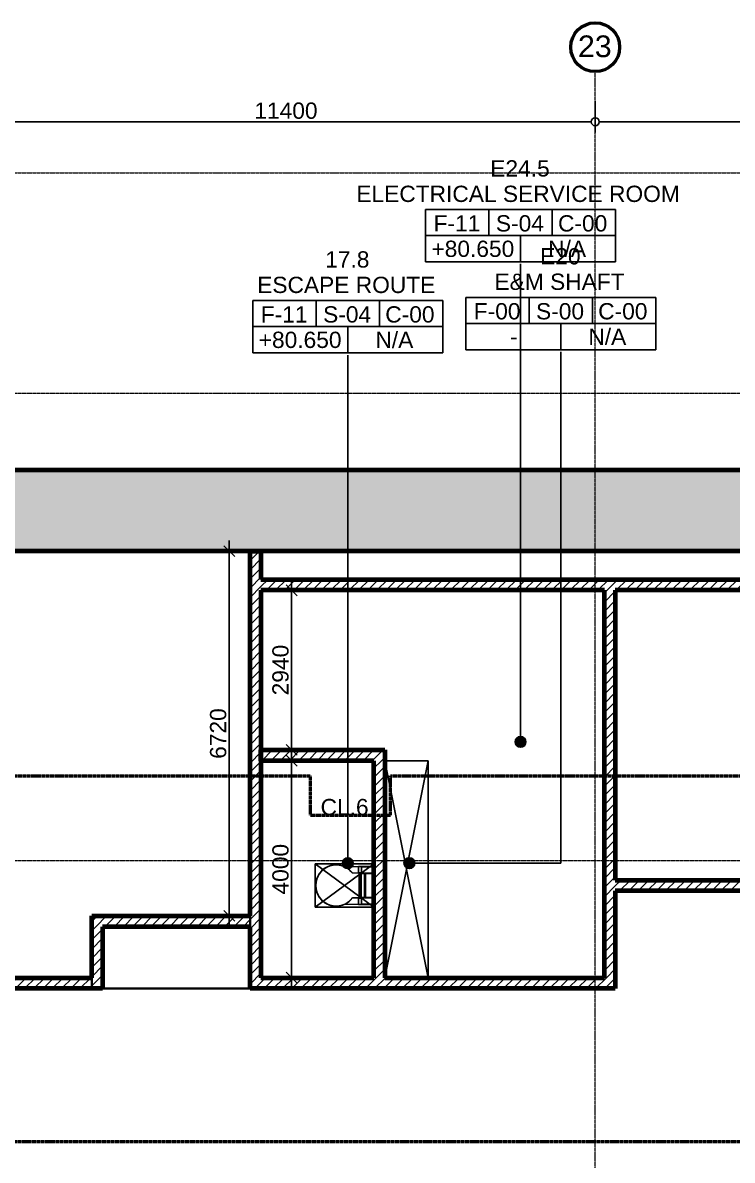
# Model space of a CAD drawing. Header units: millimetres. Extents: x -727772 to -647265, y -21627 to 19019.
# Drawn here: x -675432 to -662357, y -1945 to 19019 of the extents above; entities that cross this region are included whole.
import ezdxf

# ---------------------------------------------------------------- set-up
doc = ezdxf.new("R2010")
doc.units = ezdxf.units.MM
doc.linetypes.add('DPA_Grid _ Level 100', pattern=[10, 5.5, -1.6, 1.3, -1.6])
for name, color, linetype, lineweight in [('_ _ A-DETL-OPENING', 1, 'Continuous', 25), ('A-ANNO-DIMS', 1, 'Continuous', 9), ('A-FLOR-E', 2, 'Continuous', 35), ('A-GENM', 1, 'Continuous', 9), ('A-GENM-IDEN', 3, 'Continuous', 25), ('A-ROOM-IDEN', 3, 'Continuous', 25), ('A-ROOM-LINE', 3, 'Continuous', 25), ('A-WALL', 5, 'Continuous', 35), ('A-WALL-PATT', 1, 'Continuous', 35), ('G-ANNO-SECL', 3, 'Continuous', 9), ('S-GRID', 251, 'Continuous', 9), ('S-GRID-IDEN', 3, 'Continuous', 50), ('WALL-E', 2, 'Continuous', 35)]:
    doc.layers.add(name, color=color, linetype=linetype, lineweight=lineweight)
doc.styles.add('Arial', font='arial.ttf', dxfattribs={"height": 400})
doc.styles.add('Arial_2', font='arial.ttf', dxfattribs={"height": 300})
doc.dimstyles.new('DPA-DIM-3_0_C-C', dxfattribs={"dimscale": 304.8, "dimtxt": 306.07782, "dimasz": 0.492126, "dimexe": 0.656168, "dimexo": 0.0625, "dimgap": 0.164042, "dimtad": 1, "dimdec": 0, "dimzin": 0, "dimdsep": 46, "dimtxsty": 'Arial_2', "dimblk1": 'DOTBLANK', "dimblk2": 'DOTBLANK', "dimsah": 1, "dimcen": 0.09, "dimdle": 0.656168, "dimadec": 8, "dimazin": 0, "dimtfac": 1, "dimtdec": 4, "dimtix": 1, "dimtmove": 0, "dimatfit": 3, "dimfxl": 1.312336, "dimfxlon": 1, "dimtvp": 1, "dimtolj": 1, "dimtzin": 0, "dimarcsym": 2})
doc.dimstyles.new('DPA-DIM-3_0_T-T', dxfattribs={"dimscale": 304.8, "dimtxt": 306.07782, "dimasz": 0.656168, "dimexe": 0.656168, "dimexo": 0.0625, "dimgap": 0.164042, "dimtad": 1, "dimdec": 0, "dimzin": 0, "dimdsep": 46, "dimtxsty": 'Arial_2', "dimblk1": 'OBLIQUE', "dimblk2": 'OBLIQUE', "dimsah": 1, "dimcen": 0.09, "dimdle": 0.656168, "dimadec": 8, "dimazin": 0, "dimtfac": 1, "dimtdec": 4, "dimtix": 1, "dimtmove": 0, "dimatfit": 3, "dimfxl": 1.312336, "dimfxlon": 1, "dimtvp": 1, "dimtolj": 1, "dimtzin": 0, "dimarcsym": 2})
pattern_1 = [(45, (0, 0), (-84.852814, 84.852814), [])]

# ---------------------------------------------------------------- blocks, each defined once
blk = doc.blocks.new('DPA_GM-Cage Ladder - H5760 with Protection Ring-8199286-4263-01 ENLARGED UPPER PLATFORM LEVEL - REFLECTED CEILING PLAN - SHEET 4')
at = {"layer": 'A-GENM'}
for p, q in [((90, 1143), (90, 1148)), ((160, 1148), (160, 1143)), ((-253, 805), (-248, 805)), ((-248, 735), (-253, 735)), ((498, 805), (503, 805)), ((503, 735), (498, 735)), ((-228, 350), (-228, 628)), ((-225, 305), (-225, 622)), ((-225, 305), (-225, 622)), ((-225, 305), (-225, 622)), ((-220, 611), (-220, 355)), ((-220, 611), (-220, 305)), ((-220, 611), (-220, 355)), ((-105, 355), (-105, 468)), ((-105, 355), (-105, 468)), ((-105, 355), (-105, 468)), ((-100, 470), (-100, 355)), ((-100, 470), (-100, 355)), ((-100, 470), (-100, 355)), ((350, 355), (350, 470)), ((350, 355), (350, 470)), ((350, 355), (350, 470)), ((355, 468), (355, 355)), ((355, 468), (355, 355)), ((355, 468), (355, 355)), ((470, 355), (470, 611)), ((470, 305), (470, 611)), ((470, 355), (470, 611)), ((475, 622), (475, 305)), ((475, 622), (475, 305)), ((475, 622), (475, 305)), ((477, 628), (477, 350)), ((-225, 350), (-228, 350)), ((-228, 350), (-228, 255)), ((-228, 255), (-223, 255)), ((-225, 305), (-225, 355)), ((-225, 305), (-225, 355)), ((-225, 355), (-100, 355)), ((-225, 305), (-225, 355)), ((-225, 350), (-225, 355)), ((-225, 355), (-225, 305)), ((-225, 338), (-225, 349)), ((-225, 318), (-225, 332)), ((-225, 292), (-225, 310)), ((-100, 305), (-225, 305)), ((-220, 305), (-225, 305)), ((-100, 305), (-225, 305)), ((-220, 305), (-225, 305)), ((-100, 305), (-225, 305)), ((-220, 305), (-225, 305)), ((-225, 305), (-225, 255)), ((-225, 305), (-100, 305)), ((-225, 255), (-225, 283)), ((-225, 255), (-225, 75)), ((-220, 355), (-100, 355)), ((-220, 355), (-100, 355)), ((-100, 355), (-220, 355)), ((-220, 306), (-220, 255)), ((-220, 255), (-220, 305)), ((-220, 75), (-220, 255)), ((-100, 355), (-105, 355)), ((-100, 355), (-105, 355)), ((-100, 355), (-105, 355)), ((-100, 355), (-100, 305)), ((-100, 355), (-100, 305)), ((-100, 355), (-100, 305)), ((-100, 355), (-100, 305)), ((-100, 305), (-100, 355)), ((-95, 355), (-100, 355)), ((-100, 305), (-95, 305)), ((-95, 305), (-100, 305)), ((-100, 305), (-100, 80)), ((-95, 355), (-95, 305)), ((-95, 348), (344, 348)), ((-95, 348), (344, 348)), ((-95, 348), (344, 348)), ((-95, 348), (344, 348)), ((-95, 348), (344, 348)), ((-95, 348), (344, 348)), ((-95, 348), (344, 348)), ((-95, 348), (344, 348)), ((-95, 348), (344, 348)), ((-95, 348), (344, 348)), ((-95, 348), (345, 348)), ((-95, 348), (344, 348)), ((-95, 322), (-95, 347)), ((-95, 347), (-95, 322)), ((-95, 322), (-95, 347)), ((-95, 347), (-95, 322)), ((-95, 322), (-95, 347)), ((-95, 347), (-95, 322)), ((-95, 322), (-95, 347)), ((-95, 347), (-95, 322)), ((-95, 322), (-95, 347)), ((-95, 347), (-95, 322)), ((-95, 322), (-95, 347)), ((-95, 347), (-95, 322)), ((-95, 322), (-95, 347)), ((-95, 347), (-95, 322)), ((-95, 322), (-95, 347)), ((-95, 347), (-95, 322)), ((-95, 322), (-95, 347)), ((-95, 347), (-95, 322)), ((-95, 322), (-95, 347)), ((-95, 347), (-95, 322)), ((-95, 322), (-95, 347)), ((-95, 347), (-95, 322)), ((-95, 322), (-95, 347)), ((-95, 347), (-95, 322)), ((-95, 322), (-95, 342)), ((-95, 318), (-95, 322)), ((-95, 313), (-95, 321)), ((-95, 321), (-95, 313)), ((-95, 313), (-95, 321)), ((-95, 321), (-95, 313)), ((-95, 313), (-95, 321)), ((-95, 321), (-95, 313)), ((-95, 313), (-95, 321)), ((-95, 321), (-95, 313)), ((-95, 313), (-95, 321)), ((-95, 321), (-95, 313)), ((-95, 313), (-95, 321)), ((-95, 321), (-95, 313)), ((-95, 313), (-95, 321)), ((-95, 321), (-95, 313)), ((-95, 313), (-95, 321)), ((-95, 321), (-95, 313)), ((-95, 313), (-95, 321)), ((-95, 321), (-95, 313)), ((-95, 313), (-95, 321)), ((-95, 321), (-95, 313)), ((-95, 313), (-95, 321)), ((-95, 321), (-95, 313)), ((-95, 313), (-95, 321)), ((-95, 321), (-95, 313)), ((344, 313), (-95, 313)), ((344, 313), (-95, 313)), ((344, 313), (-95, 313)), ((344, 313), (-95, 313)), ((344, 313), (-95, 313)), ((344, 313), (-95, 313)), ((344, 313), (-95, 313)), ((344, 313), (-95, 313)), ((344, 313), (-95, 313)), ((344, 313), (-95, 313)), ((345, 313), (-95, 313)), ((344, 313), (-95, 313)), ((-95, 75), (-95, 305)), ((-95, 75), (-95, 250)), ((-95, 250), (345, 250)), ((-95, 230), (-95, 75)), ((345, 230), (-95, 230)), ((350, 355), (345, 355)), ((345, 305), (345, 355)), ((345, 322), (345, 347)), ((345, 347), (345, 322)), ((345, 322), (345, 347)), ((345, 347), (345, 322)), ((345, 322), (345, 347)), ((345, 347), (345, 322)), ((345, 322), (345, 347)), ((345, 347), (345, 322)), ((345, 322), (345, 347)), ((345, 347), (345, 322)), ((345, 322), (345, 347)), ((345, 347), (345, 322)), ((345, 322), (345, 347)), ((345, 347), (345, 322)), ((345, 322), (345, 347)), ((345, 347), (345, 322)), ((345, 322), (345, 347)), ((345, 347), (345, 322)), ((345, 322), (345, 347)), ((345, 347), (345, 322)), ((345, 322), (345, 347)), ((345, 347), (345, 322)), ((345, 322), (345, 347)), ((345, 347), (345, 322)), ((345, 342), (345, 322)), ((345, 322), (345, 318)), ((345, 313), (345, 321)), ((345, 321), (345, 313)), ((345, 313), (345, 321)), ((345, 321), (345, 313)), ((345, 313), (345, 321)), ((345, 321), (345, 313)), ((345, 313), (345, 321)), ((345, 321), (345, 313)), ((345, 313), (345, 321)), ((345, 321), (345, 313)), ((345, 313), (345, 321)), ((345, 321), (345, 313)), ((345, 313), (345, 321)), ((345, 321), (345, 313)), ((345, 313), (345, 321)), ((345, 321), (345, 313)), ((345, 313), (345, 321)), ((345, 321), (345, 313)), ((345, 313), (345, 321)), ((345, 321), (345, 313)), ((345, 313), (345, 321)), ((345, 321), (345, 313)), ((345, 313), (345, 321)), ((345, 321), (345, 313)), ((345, 305), (350, 305)), ((350, 305), (345, 305)), ((345, 305), (345, 75)), ((345, 250), (345, 75)), ((345, 230), (345, 75)), ((350, 355), (470, 355)), ((350, 305), (350, 355)), ((355, 355), (350, 355)), ((350, 355), (475, 355)), ((350, 305), (350, 355)), ((355, 355), (350, 355)), ((350, 355), (470, 355)), ((350, 305), (350, 355)), ((355, 355), (350, 355)), ((350, 305), (350, 355)), ((470, 355), (350, 355)), ((350, 355), (350, 305)), ((475, 305), (350, 305)), ((475, 305), (350, 305)), ((475, 305), (350, 305)), ((350, 305), (475, 305)), ((350, 80), (350, 305)), ((470, 255), (470, 306)), ((475, 305), (470, 305)), ((475, 305), (470, 305)), ((475, 305), (470, 305)), ((470, 305), (470, 255)), ((470, 255), (470, 75)), ((472, 255), (477, 255)), ((475, 355), (475, 305)), ((475, 355), (475, 305)), ((475, 355), (475, 305)), ((475, 305), (475, 355)), ((475, 355), (475, 350)), ((477, 350), (475, 350)), ((475, 349), (475, 338)), ((475, 332), (475, 318)), ((475, 310), (475, 292)), ((475, 255), (475, 305)), ((475, 283), (475, 255)), ((475, 75), (475, 255)), ((477, 255), (477, 350)), ((-198, 75), (-248, 75)), ((-148, 80), (-148, 75)), ((-100, 80), (-148, 80)), ((-95, 75), (-148, 75)), ((345, 75), (-95, 75)), ((345, 75), (-95, 75)), ((397, 75), (345, 75)), ((397, 80), (350, 80)), ((397, 75), (397, 80)), ((497, 75), (447, 75))]:
    blk.add_line(p, q, dxfattribs=at)
at = {"layer": 'A-GENM', "lineweight": 35}
for p, q in [((-100, 355), (-95, 355)), ((-100, 305), (-100, 355)), ((-95, 305), (-100, 305)), ((-95, 355), (-95, 305)), ((-95, 318), (-95, 342)), ((-95, 342), (345, 342)), ((345, 318), (-95, 318)), ((345, 355), (350, 355)), ((345, 305), (345, 355)), ((345, 342), (345, 318)), ((350, 305), (345, 305)), ((350, 355), (350, 305))]:
    blk.add_line(p, q, dxfattribs=at)
at = {"layer": 'A-GENM'}
for radius, start, end in [(380, 337.0805, 202.9195), (380, 95.3548, 174.6498), (380, 95.3548, 174.6498), (375, 358.5717, 181.4283), (375, 306.8699, 233.1301), (375, 358.5717, 181.4283), (375, 130.8256, 135.3611), (380, 125.0413, 130.7023), (375, 120.5805, 124.9928), (380, 114.5289, 120.5268), (380, 103.6272, 110.3512), (375, 100.2243, 110.378), (380, 95.3547, 100.1756), (375, 79.811, 100.189), (380, 84.6446, 95.3554), (375, 84.6446, 95.3554), (380, 5.3502, 84.6452), (380, 5.3502, 84.6452), (380, 79.8244, 84.6453), (375, 69.622, 79.7757), (380, 69.6488, 76.3728), (380, 59.4732, 65.4711), (375, 55.0072, 59.4195), (380, 49.2977, 54.9587), (375, 44.6389, 49.1744), (380, 166.3122, 171.7674), (375, 161.4448, 166.2066), (380, 156.0394, 161.5465), (375, 151.2384, 155.948), (380, 145.7475, 151.3256), (375, 141.032, 145.6704), (380, 135.4239, 141.1046), (380, 38.8954, 44.5761), (375, 34.3296, 38.968), (380, 28.6744, 34.2525), (375, 24.052, 28.7616), (380, 18.4535, 23.9606), (375, 13.7934, 18.5552), (380, 8.2326, 13.6878), (380, 174.6446, 185.3554), (380, 181.0965, 181.9883), (380, 181.7334, 183.122), (380, 181.7334, 183.122), (380, 185.3602, 202.9195), (380, 185.3602, 202.9195), (380, 186.8247, 192.2092), (375, 174.6446, 185.3554), (375, 182.4573, 186.6907), (375, 182.7703, 233.1301), (375, 182.7703, 233.1301), (375, 171.6512, 176.4529), (375, 192.0641, 196.9225), (380, 197.0706, 201.9314), (375, 306.8699, 357.2297), (375, 306.8699, 357.2297), (380, 337.0805, 354.6398), (380, 337.0805, 354.6398), (380, 338.0686, 342.9294), (375, 343.0775, 347.9359), (375, 3.5471, 8.3488), (380, 347.7908, 353.1753), (375, 353.3093, 357.5427), (375, 354.6446, 5.3554), (380, 354.6446, 5.3554), (380, 356.878, 358.2666), (380, 356.878, 358.2666), (380, 358.0117, 358.9035), (380, 204.784, 232.7522), (380, 204.784, 232.7522), (380, 204.784, 232.7522), (380, 307.2478, 335.216), (380, 307.2478, 335.216), (380, 307.2478, 335.216)]:
    blk.add_arc((125, 770), radius, start, end, dxfattribs=at)
blk = doc.blocks.new('DPA_Room Tag Box - Standard-4486259-4263-01 ENLARGED UPPER PLATFORM LEVEL - REFLECTED CEILING PLAN - SHEET 4')
at = {"layer": 'A-ROOM-LINE'}
for p, q in [((-17.5, -2.94), (-17.5, -12.6)), ((-17.5, -2.94), (17.5, -2.94)), ((-5.83, -2.94), (-5.83, -7.77)), ((5.83, -2.94), (5.83, -7.77)), ((17.5, -2.94), (17.5, -12.6)), ((-17.5, -7.77), (17.5, -7.77)), ((0, -7.77), (0, -12.6)), ((-17.5, -12.6), (17.5, -12.6))]:
    blk.add_line(p, q, dxfattribs=at)
blk = doc.blocks.new('Grid - 100 Scale-2291345-4263-01 ENLARGED UPPER PLATFORM LEVEL - REFLECTED CEILING PLAN - SHEET 4')
at = {"layer": 'S-GRID-IDEN'}
blk.add_circle((0, 0), 4.5, dxfattribs=at)
blk = doc.blocks.new('_DotBlank')
at = {"color": 0, "linetype": 'ByBlock', "lineweight": -2}
blk.add_line((-0.5, 0), (-1, 0), dxfattribs=at)
blk.add_circle((0, 0), 0.5, dxfattribs=at)
blk = doc.blocks.new('*D794')
at = {"layer": 'A-ANNO-DIMS', "color": 0, "lineweight": -2, "transparency": 16777216}
for p, q in [((-23960, 6795), (-23960, 6215)), ((-12560, 6795), (-12560, 6215)), ((-23810, 6415), (-12710, 6415))]:
    blk.add_line(p, q, dxfattribs=at)
at = {"layer": 'Defpoints', "color": 0, "transparency": 16777216}
for p in [(-23960, 6815), (-12560, 6815), (-12560, 6415)]:
    blk.add_point(p, dxfattribs=at)
at = {"layer": 'A-ANNO-DIMS', "color": 0, "lineweight": -2, "transparency": 16777216, "xscale": 150, "yscale": 150, "zscale": 150, "rotation": 180}
blk.add_blockref('_DotBlank', (-23960, 6415), dxfattribs=at)
at = {"layer": 'A-ANNO-DIMS', "color": 0, "lineweight": -2, "transparency": 16777216, "xscale": 150, "yscale": 150, "zscale": 150}
blk.add_blockref('_DotBlank', (-12560, 6415), dxfattribs=at)
at = {"layer": 'A-ANNO-DIMS', "color": 0, "transparency": 16777216, "insert": (-18260, 6618), "char_height": 300, "width": 1384.41, "attachment_point": 5, "style": 'Arial_2'}
blk.add_mtext('\\A1;11400', dxfattribs=at)
blk = doc.blocks.new('*D795')
at = {"layer": 'A-ANNO-DIMS', "color": 0, "lineweight": -2, "transparency": 16777216}
for p, q in [((-12560, 6795), (-12560, 6215)), ((-1720, 6795), (-1720, 6215)), ((-12410, 6415), (-1870, 6415))]:
    blk.add_line(p, q, dxfattribs=at)
at = {"layer": 'Defpoints', "color": 0, "transparency": 16777216}
for p in [(-12560, 6815), (-1720, 6815), (-1720, 6415)]:
    blk.add_point(p, dxfattribs=at)
at = {"layer": 'A-ANNO-DIMS', "color": 0, "lineweight": -2, "transparency": 16777216, "xscale": 150, "yscale": 150, "zscale": 150, "rotation": 180}
blk.add_blockref('_DotBlank', (-12560, 6415), dxfattribs=at)
at = {"layer": 'A-ANNO-DIMS', "color": 0, "lineweight": -2, "transparency": 16777216, "xscale": 150, "yscale": 150, "zscale": 150}
blk.add_blockref('_DotBlank', (-1720, 6415), dxfattribs=at)
at = {"layer": 'A-ANNO-DIMS', "color": 0, "transparency": 16777216, "insert": (-7140, 6618), "char_height": 300, "width": 1384.41, "attachment_point": 5, "style": 'Arial_2'}
blk.add_mtext('\\A1;10840', dxfattribs=at)
blk = doc.blocks.new('_Oblique')
at = {"color": 0, "linetype": 'ByBlock', "lineweight": -2}
blk.add_line((-0.5, -0.5), (0.5, 0.5), dxfattribs=at)
blk = doc.blocks.new('*D807')
at = {"layer": 'A-ANNO-DIMS', "color": 0, "lineweight": -2, "transparency": 16777216}
for p, q in [((-18156, -9560), (-18156, -5160)), ((-18537, -5360), (-17956, -5360)), ((-18537, -9360), (-17956, -9360))]:
    blk.add_line(p, q, dxfattribs=at)
at = {"layer": 'Defpoints', "color": 0, "transparency": 16777216}
for p in [(-18556, -5360), (-18156, -5360), (-18556, -9360)]:
    blk.add_point(p, dxfattribs=at)
at = {"layer": 'A-ANNO-DIMS', "color": 0, "lineweight": -2, "transparency": 16777216, "xscale": 200, "yscale": 200, "zscale": 200}
for p, rotation in [((-18156, -5360), 90), ((-18156, -9360), 270)]:
    blk.add_blockref('_Oblique', p, dxfattribs=dict(at, rotation=rotation))
at = {"layer": 'A-ANNO-DIMS', "color": 0, "transparency": 16777216, "insert": (-18359, -7360), "char_height": 300, "width": 1107.53, "attachment_point": 5, "rotation": 90, "style": 'Arial_2'}
blk.add_mtext('\\A1;4000', dxfattribs=at)
blk = doc.blocks.new('*D830')
at = {"layer": 'A-ANNO-DIMS', "color": 0, "lineweight": -2, "transparency": 16777216}
for p, q in [((-19304, -1300), (-19304, -8420)), ((-18923, -1500), (-19504, -1500)), ((-18923, -8220), (-19504, -8220))]:
    blk.add_line(p, q, dxfattribs=at)
at = {"layer": 'Defpoints', "color": 0, "transparency": 16777216}
for p in [(-18904, -1500), (-19304, -8220), (-18904, -8220)]:
    blk.add_point(p, dxfattribs=at)
at = {"layer": 'A-ANNO-DIMS', "color": 0, "lineweight": -2, "transparency": 16777216, "xscale": 200, "yscale": 200, "zscale": 200}
for p, rotation in [((-19304, -1500), 90), ((-19304, -8220), 270)]:
    blk.add_blockref('_Oblique', p, dxfattribs=dict(at, rotation=rotation))
at = {"layer": 'A-ANNO-DIMS', "color": 0, "transparency": 16777216, "insert": (-19508, -4860), "char_height": 300, "width": 1107.53, "attachment_point": 5, "rotation": 90, "style": 'Arial_2'}
blk.add_mtext('\\A1;6720', dxfattribs=at)
blk = doc.blocks.new('*D833')
at = {"layer": 'A-ANNO-DIMS', "color": 0, "lineweight": -2, "transparency": 16777216}
for p, q in [((-18156, -2020), (-18156, -5360)), ((-17775, -2220), (-18356, -2220)), ((-17775, -5160), (-18356, -5160))]:
    blk.add_line(p, q, dxfattribs=at)
at = {"layer": 'Defpoints', "color": 0, "transparency": 16777216}
for p in [(-17756, -2220), (-18156, -5160), (-17756, -5160)]:
    blk.add_point(p, dxfattribs=at)
at = {"layer": 'A-ANNO-DIMS', "color": 0, "lineweight": -2, "transparency": 16777216, "xscale": 200, "yscale": 200, "zscale": 200}
for p, rotation in [((-18156, -2220), 90), ((-18156, -5160), 270)]:
    blk.add_blockref('_Oblique', p, dxfattribs=dict(at, rotation=rotation))
at = {"layer": 'A-ANNO-DIMS', "color": 0, "transparency": 16777216, "insert": (-18359, -3690), "char_height": 300, "width": 1107.53, "attachment_point": 5, "rotation": 90, "style": 'Arial_2'}
blk.add_mtext('\\A1;2940', dxfattribs=at)
blk = doc.blocks.new('*U789')
at = {"layer": '_ _ A-DETL-OPENING'}
for p, q in [((-16440, -9360), (-16440, -5360)), ((-16440, -5360), (-15640, -5360)), ((-16440, -9360), (-15640, -5360)), ((-16440, -5360), (-15640, -9360)), ((-15640, -5360), (-15640, -9360)), ((-17720, -8060), (-17720, -7260)), ((-17720, -7260), (-16640, -7260)), ((-17720, -8060), (-16640, -7260)), ((-17720, -7260), (-16640, -8060)), ((-16640, -7260), (-16640, -8060)), ((-16640, -8060), (-17720, -8060)), ((-15640, -9360), (-16440, -9360))]:
    blk.add_line(p, q, dxfattribs=at)
at = {"layer": 'S-GRID', "linetype": 'DPA_Grid _ Level 100'}
for p, q in [((-12560, -32405.8), (-12560, 7340)), ((-74549.9, 5473), (141.9, 5473)), ((-74549.9, 1415), (141.9, 1415)), ((-74549.9, -7200), (141.9, -7200))]:
    blk.add_line(p, q, dxfattribs=at)
at = {"layer": 'S-GRID-IDEN', "xscale": 99.99999999999993, "yscale": 99.99999999999993, "zscale": 99.99999999999993}
blk.add_blockref('Grid - 100 Scale-2291345-4263-01 ENLARGED UPPER PLATFORM LEVEL - REFLECTED CEILING PLAN - SHEET 4', (-12560, 7790), dxfattribs=at)
at = {"layer": 'S-GRID-IDEN', "lineweight": 9, "insert": (-12878.8, 8005.9), "char_height": 400, "width": 753.586, "attachment_point": 1, "style": 'Arial'}
blk.add_mtext('23', dxfattribs=at)
at = {"layer": 'A-ANNO-DIMS'}
for base, p1, p2, override, picture, middle in [((-12560, 6414.5), (-23960, 6814.5), (-12560, 6814.5), {"dimpost": '<>', "dimfxl": 11400}, '*D794', (-18260, 6617.7)), ((-1720, 6414.5), (-12560, 6814.5), (-1720, 6814.5), {"dimpost": '<>', "dimfxl": 10840}, '*D795', (-7140, 6617.7))]:
    dim = blk.add_linear_dim(base=base, p1=p1, p2=p2, dimstyle='DPA-DIM-3_0_C-C', override=override, dxfattribs=at)
    dim.commit()
    dim.dimension.update_dxf_attribs({"geometry": picture, "text_midpoint": middle})
for base, p1, p2, override, picture, middle in [((-19304.4, -8220), (-18904.4, -1500), (-18904.4, -8220), {"dimpost": '<>', "dimfxl": 6720.000256}, '*D830', (-19507.6, -4860)), ((-18156.1, -5160), (-17756.1, -2220), (-17756.1, -5160), {"dimpost": '<>', "dimfxl": 2940.000341}, '*D833', (-18359.2, -3690)), ((-18156.1, -5360), (-18556.1, -9360), (-18556.1, -5360), {"dimpost": '<>', "dimfxl": 3999.999914}, '*D807', (-18359.2, -7360))]:
    dim = blk.add_linear_dim(base=base, p1=p1, p2=p2, angle=90, dimstyle='DPA-DIM-3_0_T-T', override=override, dxfattribs=at)
    dim.commit()
    dim.dimension.update_dxf_attribs({"geometry": picture, "text_midpoint": middle})

msp = doc.modelspace()

# ---------------------------------------------------------------- hatches: boundary and pattern name
at = {"layer": 'A-ROOM-IDEN'}
h = msp.add_hatch(color=256, dxfattribs=at)
edge = h.paths.add_edge_path()
edge.add_arc((-666259, 5766), 100, 0, 360)
h = msp.add_hatch(color=256, dxfattribs=at)
edge = h.paths.add_edge_path()
edge.add_arc((-669442, 3529), 100, 0, 360)
h = msp.add_hatch(color=256, dxfattribs=at)
edge = h.paths.add_edge_path()
edge.add_arc((-668307, 3531), 100, 0, 360)
at = {"layer": 'A-WALL-PATT', "lineweight": 9}
h = msp.add_hatch(dxfattribs=at)
h.set_pattern_fill('FP_1', color=256, style=0, pattern_type=2)
h.set_pattern_definition([(50, (0, 0), (728.7365, -63.7558), [76.2, -838.2]), (355, (0, 0), (-140.9716, 764.2276), [60.96, -670.56]), (100.451, (60.7, -5.3), (587.77, 700.46675), [64.76, -712.36]), (46.184, (0, 203.2), (1084.3162, -168.171), [114.3, -1257.3]), (96.636, (90.4, 189.2), (949.6099, 989.7098), [97.14, -1068.54]), (351.184, (0, 203.2), (949.6206, 989.7012), [91.44, -1005.84]), (21, (101.6, 152.4), (606.45787, -409.06057), [76.2, -838.2]), (326, (101.6, 152.4), (247.20834, 736.7529), [60.96, -670.56]), (71.451, (152.14, 118.3), (853.66825, 327.6855), [64.76, -712.36]), (37.5, (0, 0), (12.35469, 338.22012), [33.528, -628.904, 33.528, -647.192, -673.1]), (37.5, (0, 0), (12.35469, 338.22012), [-1343.152, 33.528, -639.572]), (7.5, (0, 0), (267.27887, 400.72213), [33.528, -354.584, 33.528, -613.664, -256.54]), (7.5, (0, 0), (267.27887, 400.72213), [-1035.304, 33.528, -223.012]), (327.5, (-226.57, 0), (542.36333, -22.91534), [33.528, -220.472, 33.528, -758.952, -1051.56]), (327.5, (-226.57, 0), (542.36333, -22.91534), [-1046.48, 33.528, -1018.032]), (317.5, (-328.17, 0), (592.51696, 101.7071), [33.528, -296.672, 33.528, -492.76, -746.76]), (317.5, (-328.17, 0), (592.51696, 101.7071), [-856.488, 33.528, -713.232])])
h.paths.add_polyline_path([(-715552, 9279), (-653822, 9279), (-653822, 10779), (-722166, 10779), (-722166, 9279), (-715752, 9279)])
h = msp.add_hatch(dxfattribs=at)
h.set_pattern_fill('FP_2', color=256, style=0, pattern_type=2)
h.set_pattern_definition(pattern_1)
h.paths.add_polyline_path([(-671242, 1219), (-671042, 1219), (-671042, 9279), (-671242, 9279), (-671242, 2359)])
h = msp.add_hatch(dxfattribs=at)
h.set_pattern_fill('FP_2', color=256, style=0, pattern_type=2)
h.set_pattern_definition(pattern_1)
h.paths.add_polyline_path([(-654342, 8559), (-654342, 8759), (-671042, 8759), (-671042, 8559), (-654542, 8559)])
h = msp.add_hatch(dxfattribs=at)
h.set_pattern_fill('FP_2', color=256, style=0, pattern_type=2)
h.set_pattern_definition(pattern_1)
h.paths.add_polyline_path([(-664712, 1419), (-664512, 1419), (-664512, 8559), (-664712, 8559), (-664712, 3753)])
h = msp.add_hatch(dxfattribs=at)
h.set_pattern_fill('FP_2', color=256, style=0, pattern_type=2)
h.set_pattern_definition(pattern_1)
h.paths.add_polyline_path([(-668762, 5419), (-668762, 5619), (-671042, 5619), (-671042, 5419), (-668962, 5419)])
h = msp.add_hatch(dxfattribs=at)
h.set_pattern_fill('FP_2', color=256, style=0, pattern_type=2)
h.set_pattern_definition(pattern_1)
h.paths.add_polyline_path([(-668762, 1419), (-668762, 5419), (-668962, 5419), (-668962, 1419)])
h = msp.add_hatch(dxfattribs=at)
h.set_pattern_fill('FP_2', color=256, style=0, pattern_type=2)
h.set_pattern_definition(pattern_1)
h.paths.add_polyline_path([(-653822, 3019), (-653822, 3219), (-664512, 3219), (-664512, 3019), (-656568, 3019)])
h = msp.add_hatch(dxfattribs=at)
h.set_pattern_fill('FP_2', color=256, style=0, pattern_type=2)
h.set_pattern_definition(pattern_1)
h.paths.add_polyline_path([(-671242, 2359), (-671242, 2559), (-674162, 2559), (-674162, 2359), (-671874, 2359)])
h = msp.add_hatch(dxfattribs=at)
h.set_pattern_fill('FP_2', color=256, style=0, pattern_type=2)
h.set_pattern_definition(pattern_1)
h.paths.add_polyline_path([(-673962, 1219), (-673962, 2359), (-674162, 2359), (-674162, 1219), (-674060, 1219)])
h = msp.add_hatch(dxfattribs=at)
h.set_pattern_fill('FP_2', color=256, style=0, pattern_type=2)
h.set_pattern_definition(pattern_1)
h.paths.add_polyline_path([(-674162, 1219), (-674162, 1419), (-676312, 1419), (-676312, 1219), (-676247, 1219)])
h.paths.add_polyline_path([(-678434, 1219), (-678412, 1219), (-678412, 1419), (-690292, 1419), (-690292, 1219), (-687180, 1219)])
h = msp.add_hatch(dxfattribs=at)
h.set_pattern_fill('FP_2', color=256, style=0, pattern_type=2)
h.set_pattern_definition(pattern_1)
h.paths.add_polyline_path([(-664512, 1219), (-664512, 1419), (-671042, 1419), (-671042, 1219), (-665314, 1219)])

# ---------------------------------------------------------------- linework, layer by layer
at = {"color": 8}
msp.add_lwpolyline([(-722166, -20033), (-652322, -20033), (-652322, 10779), (-722166, 10779)], close=True, dxfattribs=at)
at = {"layer": 'A-FLOR-E'}
for p, q in [((-674162, 2559), (-671242, 2559)), ((-674162, 1219), (-674162, 2559)), ((-674162, 2559), (-674162, 1219)), ((-671242, 2559), (-674162, 2559)), ((-671242, 2559), (-671242, 1219)), ((-671242, 1219), (-671242, 2559)), ((-671242, 1219), (-674162, 1219)), ((-674162, 1219), (-671242, 1219))]:
    msp.add_line(p, q, dxfattribs=at)
at = {"layer": 'A-ROOM-IDEN'}
for p, q in [((-666259, 5766), (-666259, 14573)), ((-669442, 3529), (-669442, 12895)), ((-665518, 3531), (-665518, 12952)), ((-668307, 3531), (-665518, 3531))]:
    msp.add_line(p, q, dxfattribs=at)
for centre in [(-666259, 5766), (-669442, 3529), (-668307, 3531)]:
    msp.add_circle(centre, 100, dxfattribs=at)
at = {"layer": 'A-WALL', "color": 7, "lineweight": 70}
for p, q in [((-722166, 10779), (-653822, 10779)), ((-653822, 9279), (-715552, 9279)), ((-671242, 2559), (-671242, 9279)), ((-671242, 9279), (-671042, 9279)), ((-671042, 9279), (-671042, 8759)), ((-671042, 8759), (-654342, 8759)), ((-664712, 8559), (-671042, 8559)), ((-671042, 8559), (-671042, 1419)), ((-664712, 1419), (-664712, 8559)), ((-654542, 8559), (-664512, 8559)), ((-664512, 8559), (-664512, 3219)), ((-671042, 5619), (-668762, 5619)), ((-671042, 5419), (-671042, 5619)), ((-668762, 5619), (-668762, 5419)), ((-668962, 5419), (-671042, 5419)), ((-668962, 1419), (-668962, 5419)), ((-668762, 5419), (-668762, 1419)), ((-664512, 3219), (-660782, 3219)), ((-653822, 3019), (-664512, 3019)), ((-664512, 3019), (-664512, 1419)), ((-674162, 2359), (-674162, 2559)), ((-674162, 2559), (-671242, 2559)), ((-674162, 1419), (-674162, 2359)), ((-671242, 2359), (-673962, 2359)), ((-673962, 2359), (-673962, 1219)), ((-671242, 1219), (-671242, 2359)), ((-676312, 1419), (-674162, 1419)), ((-671042, 1419), (-668962, 1419)), ((-668762, 1419), (-664712, 1419)), ((-664512, 1419), (-664512, 1219)), ((-674162, 1219), (-676312, 1219)), ((-673962, 1219), (-674162, 1219)), ((-671042, 1219), (-671242, 1219)), ((-664512, 1219), (-671042, 1219))]:
    msp.add_line(p, q, dxfattribs=at)
at = {"layer": 'G-ANNO-SECL', "linetype": 'DPA_Grid _ Level 100', "lineweight": 50}
for p, q in [((-722776, 5140), (-670136, 5140)), ((-670136, 5140), (-670136, 4416)), ((-668655, 5140), (-658834, 5140)), ((-668655, 4416), (-668655, 5140)), ((-670136, 4416), (-668655, 4416)), ((-722768, -1598), (-650200, -1598))]:
    msp.add_line(p, q, dxfattribs=at)
at = {"layer": 'WALL-E'}
for p, q in [((-722166, 10779), (-652322, 10779)), ((-652322, 10779), (-722166, 10779)), ((-722166, 9279), (-653822, 9279)), ((-653822, 9279), (-722166, 9279)), ((-654482, 8759), (-665807, 8759)), ((-665807, 8759), (-654482, 8759)), ((-674162, 1219), (-674162, 1419)), ((-674162, 1419), (-674162, 1219)), ((-671242, 1419), (-671242, 1219)), ((-671242, 1219), (-671242, 1419)), ((-674162, 1219), (-671242, 1219)), ((-671242, 1219), (-674162, 1219))]:
    msp.add_line(p, q, dxfattribs=at)

# ---------------------------------------------------------------- block references
msp.add_blockref('*U789', (-652322, 10779))
at = {"layer": 'A-GENM', "rotation": 90}
msp.add_blockref('DPA_GM-Cage Ladder - H5760 with Protection Ring-8199286-4263-01 ENLARGED UPPER PLATFORM LEVEL - REFLECTED CEILING PLAN - SHEET 4', (-668887, 2994), dxfattribs=at)
at = {"layer": 'A-ROOM-IDEN', "xscale": 99.99999999999993, "yscale": 99.99999999999993, "zscale": 99.99999999999993}
for p in [(-666259, 15873), (-669442, 14195), (-665518, 14252)]:
    msp.add_blockref('DPA_Room Tag Box - Standard-4486259-4263-01 ENLARGED UPPER PLATFORM LEVEL - REFLECTED CEILING PLAN - SHEET 4', p, dxfattribs=at)

# ---------------------------------------------------------------- texts
at = {"layer": 'A-GENM-IDEN', "lineweight": 9, "insert": (-669944, 4714), "char_height": 300, "width": 1090.29, "attachment_point": 1, "style": 'Arial_2'}
msp.add_mtext('CL.6', dxfattribs=at)
at = {"layer": 'A-ROOM-IDEN', "lineweight": 9, "char_height": 300, "attachment_point": 1, "style": 'Arial_2'}
for s, insert, width in [('E24.5', (-666817, 16485), 1354.85), ('ELECTRICAL SERVICE ROOM', (-669285, 16016), 7327.42), ('F-11', (-667861, 15472), 1058.23), ('S-04', (-666713, 15472), 1090.29), ('C-00', (-665568, 15472), 1114.35), ('+80.650', (-667901, 15003), 1883.97), ('N/A', (-665750, 15003), 857.81), ('17.8', (-669859, 14807), 1010.13), ('E20', (-665898, 14865), 921.94), ('ESCAPE ROUTE', (-671112, 14338), 4040.5), ('E&M SHAFT', (-666739, 14396), 2950.21), ('F-00', (-667121, 13852), 1058.23), ('S-00', (-665973, 13852), 1090.29), ('C-00', (-664828, 13852), 1114.35), ('F-11', (-671045, 13794), 1058.23), ('S-04', (-669897, 13794), 1090.29), ('C-00', (-668752, 13794), 1114.35), ('+80.650', (-671084, 13325), 1883.97), ('N/A', (-668933, 13325), 857.81), ('-', (-666452, 13383), 168.35), ('N/A', (-665009, 13383), 857.81)]:
    msp.add_mtext(s, dxfattribs=dict(at, insert=insert, width=width))

doc.saveas('drawing.dxf')
